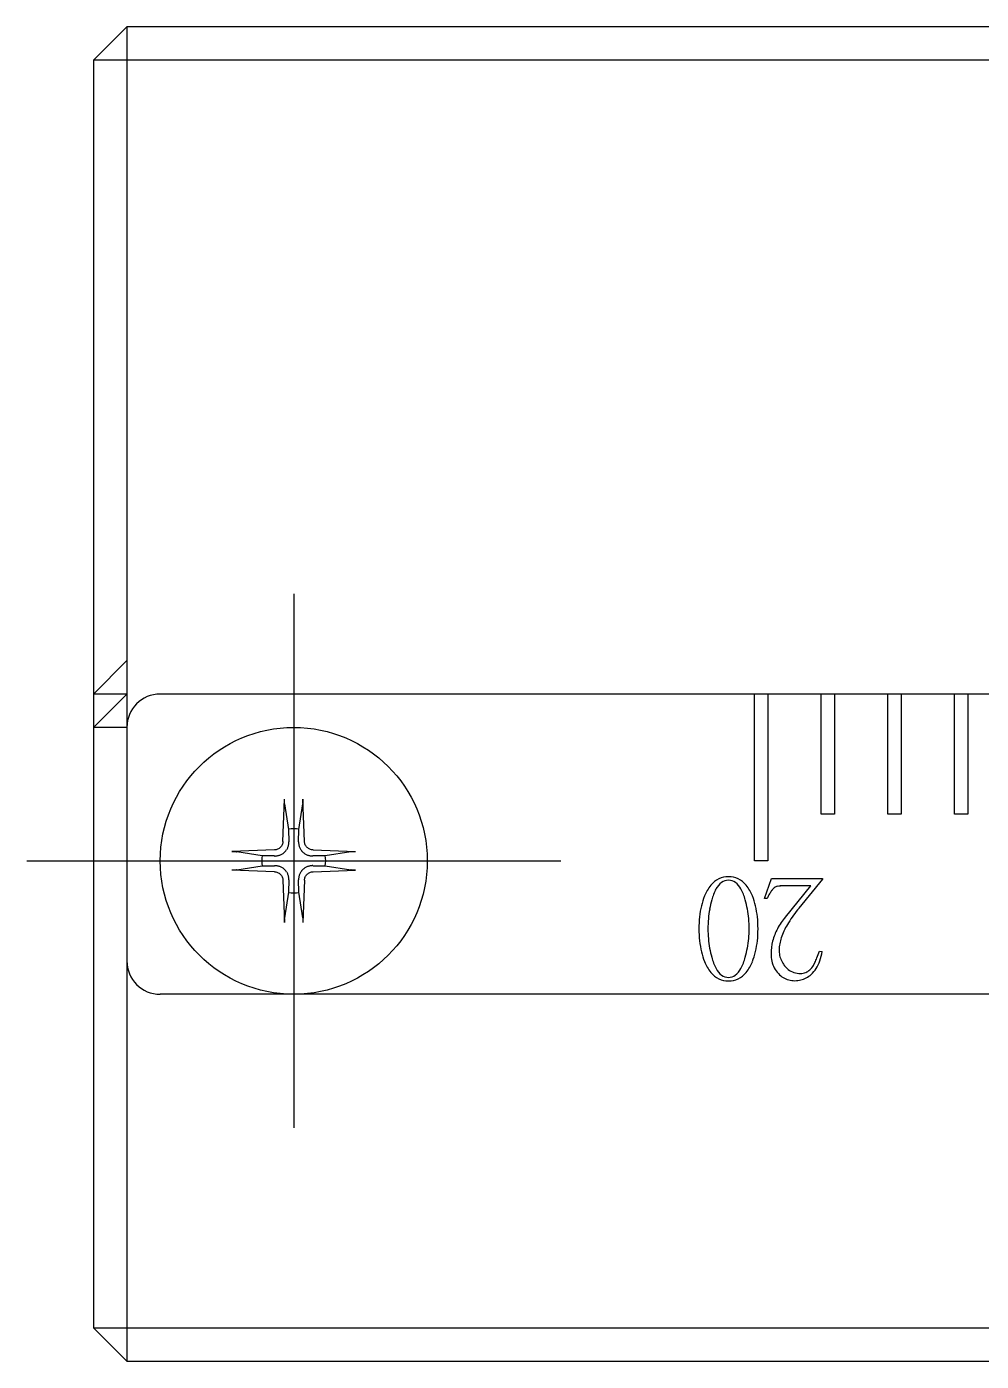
# Model space of a CAD drawing. Extents: x 1 to 209, y 0 to 188.
# Drawn here: x 68.61 to 82.91, y 165.63 to 185.63 of the extents above; entities that cross this region are included whole.
import ezdxf

# ---------------------------------------------------------------- set-up
doc = ezdxf.new("R2010")
doc.units = 0
doc.linetypes.add('CENTER', pattern=[50.8, 31.75, -6.35, 6.35, -6.35])
doc.layers.get('0').update_dxf_attribs({"linetype": 'CONTINUOUS'})
doc.layers.add('CENTER', color=1, linetype='CENTER')

msp = doc.modelspace()

# ---------------------------------------------------------------- linework, layer by layer
at = {"color": 7, "linetype": 'CONTINUOUS'}
for p, q in [((70.107, 185.625), (69.607, 185.125)), ((94.107, 185.625), (70.107, 185.625)), ((70.107, 185.625), (70.107, 165.625)), ((69.607, 185.125), (69.607, 166.125)), ((129.607, 185.125), (69.607, 185.125)), ((69.607, 175.625), (70.107, 176.125)), ((70.107, 175.625), (69.607, 175.625)), ((69.607, 175.125), (70.107, 175.625)), ((128.607, 175.625), (70.607, 175.625)), ((79.507, 173.125), (79.507, 175.625)), ((79.707, 175.625), (79.707, 173.125)), ((80.507, 173.825), (80.507, 175.625)), ((80.707, 175.625), (80.707, 173.825)), ((81.507, 173.825), (81.507, 175.625)), ((81.707, 175.625), (81.707, 173.825)), ((82.507, 173.825), (82.507, 175.625)), ((82.707, 175.625), (82.707, 173.825)), ((70.107, 175.125), (69.607, 175.125)), ((70.107, 175.125), (70.107, 171.625)), ((72.444, 173.414), (72.469, 174.051)), ((72.468, 174.04), (72.469, 174.051)), ((72.468, 174.03), (72.468, 174.04)), ((72.468, 174.019), (72.468, 174.03)), ((72.468, 174.014), (72.468, 174.019)), ((72.468, 174.009), (72.468, 174.014)), ((72.468, 174), (72.468, 174.009)), ((72.468, 173.996), (72.468, 174)), ((72.745, 174.051), (72.745, 174.04)), ((72.769, 173.414), (72.745, 174.051)), ((72.745, 174.04), (72.745, 174.03)), ((72.745, 174.03), (72.745, 174.019)), ((72.745, 174.019), (72.745, 174.014)), ((72.745, 174.014), (72.745, 174.009)), ((72.745, 174.009), (72.745, 174)), ((72.745, 174), (72.745, 173.996)), ((72.468, 173.992), (72.468, 173.996)), ((72.469, 173.988), (72.468, 173.992)), ((72.469, 173.985), (72.469, 173.988)), ((72.469, 173.982), (72.469, 173.985)), ((72.47, 173.979), (72.469, 173.982)), ((72.47, 173.979), (72.529, 173.597)), ((72.684, 173.597), (72.743, 173.979)), ((72.744, 173.982), (72.743, 173.979)), ((72.745, 173.992), (72.744, 173.988)), ((72.744, 173.988), (72.744, 173.985)), ((72.744, 173.985), (72.744, 173.982)), ((72.745, 173.996), (72.745, 173.992)), ((80.707, 173.825), (80.507, 173.825)), ((81.707, 173.825), (81.507, 173.825)), ((82.707, 173.825), (82.507, 173.825)), ((72.443, 173.402), (72.441, 173.39)), ((72.444, 173.414), (72.443, 173.402)), ((72.529, 173.597), (72.534, 173.412)), ((72.679, 173.412), (72.684, 173.597)), ((72.77, 173.402), (72.769, 173.414)), ((72.772, 173.39), (72.77, 173.402)), ((72.317, 173.288), (71.681, 173.263)), ((71.681, 173.263), (71.691, 173.264)), ((71.691, 173.264), (71.702, 173.264)), ((71.702, 173.264), (71.712, 173.264)), ((71.712, 173.264), (71.717, 173.264)), ((71.717, 173.264), (71.722, 173.264)), ((71.722, 173.264), (71.732, 173.264)), ((71.732, 173.264), (71.736, 173.263)), ((71.736, 173.263), (71.74, 173.263)), ((71.74, 173.263), (71.744, 173.263)), ((71.744, 173.263), (71.747, 173.263)), ((71.747, 173.263), (71.75, 173.262)), ((71.75, 173.262), (71.753, 173.262)), ((72.134, 173.202), (71.753, 173.262)), ((72.319, 173.198), (72.134, 173.202)), ((72.329, 173.289), (72.317, 173.288)), ((72.342, 173.291), (72.329, 173.289)), ((72.354, 173.294), (72.342, 173.291)), ((72.365, 173.298), (72.354, 173.294)), ((72.377, 173.304), (72.365, 173.298)), ((72.387, 173.31), (72.377, 173.304)), ((72.397, 173.318), (72.387, 173.31)), ((72.406, 173.326), (72.397, 173.318)), ((72.414, 173.335), (72.406, 173.326)), ((72.421, 173.345), (72.414, 173.335)), ((72.428, 173.355), (72.421, 173.345)), ((72.433, 173.366), (72.428, 173.355)), ((72.438, 173.378), (72.433, 173.366)), ((72.441, 173.39), (72.438, 173.378)), ((72.775, 173.378), (72.772, 173.39)), ((72.78, 173.366), (72.775, 173.378)), ((72.785, 173.355), (72.78, 173.366)), ((72.792, 173.344), (72.785, 173.355)), ((72.799, 173.335), (72.792, 173.344)), ((72.807, 173.326), (72.799, 173.335)), ((72.816, 173.318), (72.807, 173.326)), ((72.826, 173.31), (72.816, 173.318)), ((72.837, 173.304), (72.826, 173.31)), ((72.848, 173.298), (72.837, 173.304)), ((72.86, 173.294), (72.848, 173.298)), ((72.872, 173.291), (72.86, 173.294)), ((72.884, 173.289), (72.872, 173.291)), ((72.896, 173.288), (72.884, 173.289)), ((73.079, 173.202), (72.894, 173.198)), ((72.896, 173.288), (73.533, 173.263)), ((73.461, 173.262), (73.079, 173.202)), ((73.461, 173.262), (73.463, 173.262)), ((73.463, 173.262), (73.466, 173.263)), ((73.466, 173.263), (73.47, 173.263)), ((73.47, 173.263), (73.473, 173.263)), ((73.473, 173.263), (73.477, 173.263)), ((73.477, 173.263), (73.482, 173.264)), ((73.482, 173.264), (73.491, 173.264)), ((73.491, 173.264), (73.496, 173.264)), ((73.496, 173.264), (73.501, 173.264)), ((73.501, 173.264), (73.512, 173.264)), ((73.512, 173.264), (73.522, 173.264)), ((73.522, 173.264), (73.533, 173.263)), ((71.753, 172.988), (72.134, 173.048)), ((72.134, 173.048), (72.319, 173.052)), ((72.894, 173.052), (73.079, 173.048)), ((73.079, 173.048), (73.461, 172.988)), ((79.707, 173.125), (79.507, 173.125)), ((71.691, 172.987), (71.681, 172.987)), ((72.317, 172.962), (71.681, 172.987)), ((71.702, 172.986), (71.691, 172.987)), ((71.712, 172.986), (71.702, 172.986)), ((71.717, 172.986), (71.712, 172.986)), ((71.722, 172.986), (71.717, 172.986)), ((71.732, 172.987), (71.722, 172.986)), ((71.736, 172.987), (71.732, 172.987)), ((71.74, 172.987), (71.736, 172.987)), ((71.744, 172.987), (71.74, 172.987)), ((71.747, 172.988), (71.744, 172.987)), ((71.75, 172.988), (71.747, 172.988)), ((71.753, 172.988), (71.75, 172.988)), ((72.317, 172.962), (72.329, 172.962)), ((72.329, 172.962), (72.341, 172.96)), ((72.341, 172.96), (72.353, 172.956)), ((72.353, 172.956), (72.365, 172.952)), ((72.365, 172.952), (72.376, 172.946)), ((72.376, 172.946), (72.387, 172.94)), ((72.387, 172.94), (72.397, 172.932)), ((72.397, 172.932), (72.406, 172.924)), ((72.406, 172.924), (72.414, 172.915)), ((72.414, 172.915), (72.421, 172.906)), ((72.421, 172.906), (72.428, 172.895)), ((72.428, 172.895), (72.433, 172.884)), ((72.433, 172.884), (72.438, 172.872)), ((72.438, 172.872), (72.441, 172.86)), ((72.441, 172.86), (72.443, 172.848)), ((72.443, 172.848), (72.444, 172.836)), ((72.444, 172.836), (72.469, 172.199)), ((72.534, 172.838), (72.529, 172.653)), ((72.684, 172.653), (72.679, 172.838)), ((72.769, 172.836), (72.745, 172.199)), ((72.769, 172.836), (72.77, 172.848)), ((72.77, 172.848), (72.772, 172.86)), ((72.772, 172.86), (72.775, 172.872)), ((72.775, 172.872), (72.78, 172.884)), ((72.78, 172.884), (72.785, 172.895)), ((72.785, 172.895), (72.792, 172.906)), ((72.792, 172.906), (72.799, 172.915)), ((72.799, 172.915), (72.807, 172.924)), ((72.807, 172.924), (72.816, 172.932)), ((72.816, 172.932), (72.826, 172.94)), ((72.826, 172.94), (72.836, 172.946)), ((72.836, 172.946), (72.848, 172.952)), ((72.848, 172.952), (72.859, 172.956)), ((72.859, 172.956), (72.871, 172.959)), ((72.871, 172.959), (72.884, 172.962)), ((72.884, 172.962), (72.896, 172.962)), ((72.896, 172.962), (73.533, 172.987)), ((73.463, 172.988), (73.461, 172.988)), ((73.466, 172.988), (73.463, 172.988)), ((73.47, 172.987), (73.466, 172.988)), ((73.473, 172.987), (73.47, 172.987)), ((73.477, 172.987), (73.473, 172.987)), ((73.482, 172.987), (73.477, 172.987)), ((73.491, 172.986), (73.482, 172.987)), ((73.496, 172.986), (73.491, 172.986)), ((73.501, 172.986), (73.496, 172.986)), ((73.512, 172.986), (73.501, 172.986)), ((73.522, 172.987), (73.512, 172.986)), ((73.533, 172.987), (73.522, 172.987)), ((79.658, 172.562), (79.764, 172.86)), ((79.764, 172.86), (80.53, 172.86)), ((80.53, 172.85), (80.175, 172.417)), ((80.53, 172.86), (80.53, 172.85)), ((72.529, 172.653), (72.47, 172.271)), ((72.743, 172.271), (72.684, 172.653)), ((80.353, 172.748), (79.896, 172.748)), ((79.971, 172.283), (80.353, 172.748)), ((79.698, 172.562), (79.658, 172.562)), ((72.468, 172.258), (72.469, 172.262)), ((72.468, 172.254), (72.468, 172.258)), ((72.468, 172.25), (72.468, 172.254)), ((72.468, 172.241), (72.468, 172.25)), ((72.468, 172.236), (72.468, 172.241)), ((72.468, 172.231), (72.468, 172.236)), ((72.468, 172.22), (72.468, 172.231)), ((72.468, 172.21), (72.468, 172.22)), ((72.469, 172.199), (72.468, 172.21)), ((72.469, 172.268), (72.47, 172.271)), ((72.469, 172.265), (72.469, 172.268)), ((72.469, 172.262), (72.469, 172.265)), ((72.743, 172.271), (72.744, 172.268)), ((72.744, 172.268), (72.744, 172.265)), ((72.744, 172.265), (72.744, 172.262)), ((72.744, 172.262), (72.745, 172.258)), ((72.745, 172.258), (72.745, 172.254)), ((72.745, 172.254), (72.745, 172.25)), ((72.745, 172.25), (72.745, 172.241)), ((72.745, 172.241), (72.745, 172.236)), ((72.745, 172.236), (72.745, 172.231)), ((72.745, 172.231), (72.745, 172.22)), ((72.745, 172.22), (72.745, 172.21)), ((72.745, 172.21), (72.745, 172.199)), ((80.483, 171.773), (80.524, 171.767)), ((80.393, 171.557), (80.414, 171.6)), ((128.607, 171.125), (70.607, 171.125)), ((69.607, 166.125), (70.107, 165.625)), ((69.607, 166.125), (129.607, 166.125)), ((70.107, 165.625), (129.107, 165.625))]:
    msp.add_line(p, q, dxfattribs=at)
msp.add_circle((72.607, 173.125), 2, dxfattribs=at)
for centre, radius, start, end in [((70.607, 175.125), 0.5, 90, 180), ((72.607, 173.125), 0.479, 80.6957, 99.3043), ((72.321, 173.407), 0.212, 355.7311, 1.3135), ((72.892, 173.407), 0.213, 178.6874, 184.268), ((72.607, 173.125), 0.479, 170.6957, 189.3043), ((72.324, 173.42), 0.222, 274.2424, 279.5709), ((72.325, 173.414), 0.216, 279.5456, 284.9391), ((72.327, 173.404), 0.206, 284.9953, 290.6145), ((72.324, 173.412), 0.214, 290.572, 296.2994), ((72.33, 173.4), 0.201, 296.2694, 302.6116), ((72.326, 173.407), 0.209, 302.6454, 308.7756), ((72.33, 173.402), 0.202, 308.7204, 314.9342), ((72.33, 173.401), 0.202, 315.0678, 321.2775), ((72.324, 173.406), 0.209, 321.2249, 327.3542), ((72.332, 173.401), 0.201, 327.3884, 333.7306), ((72.32, 173.407), 0.214, 333.7006, 339.428), ((72.328, 173.404), 0.206, 339.386, 345.0043), ((72.318, 173.407), 0.216, 345.0596, 350.4557), ((72.311, 173.408), 0.222, 350.4292, 355.7575), ((72.902, 173.408), 0.222, 184.2424, 189.5709), ((72.895, 173.407), 0.216, 189.5456, 194.9391), ((72.885, 173.404), 0.206, 194.9953, 200.6145), ((72.894, 173.407), 0.214, 200.572, 206.2994), ((72.881, 173.401), 0.201, 206.2694, 212.6116), ((72.889, 173.406), 0.209, 212.6454, 218.7756), ((72.883, 173.401), 0.202, 218.7204, 224.9342), ((72.883, 173.402), 0.202, 225.0678, 231.2775), ((72.888, 173.407), 0.209, 231.2249, 237.3542), ((72.883, 173.4), 0.201, 237.3884, 243.7306), ((72.889, 173.412), 0.214, 243.7006, 249.428), ((72.886, 173.404), 0.206, 249.386, 255.0043), ((72.888, 173.414), 0.216, 255.0596, 260.4557), ((72.89, 173.42), 0.222, 260.4292, 265.7575), ((72.607, 173.125), 0.479, 350.6957, 9.3043), ((72.324, 173.41), 0.213, 268.6874, 274.268), ((72.324, 172.84), 0.212, 85.7311, 91.3135), ((72.324, 172.83), 0.222, 80.4292, 85.7575), ((72.325, 172.836), 0.216, 75.0596, 80.4557), ((72.327, 172.846), 0.206, 69.386, 75.0043), ((72.324, 172.838), 0.214, 63.7006, 69.428), ((72.33, 172.85), 0.201, 57.3884, 63.7306), ((72.326, 172.843), 0.209, 51.2249, 57.3542), ((72.33, 172.848), 0.202, 45.0678, 51.2775), ((72.883, 172.849), 0.202, 128.7204, 134.9342), ((72.888, 172.843), 0.209, 122.6454, 128.7756), ((72.883, 172.85), 0.201, 116.2694, 122.6116), ((72.889, 172.838), 0.214, 110.572, 116.2994), ((72.886, 172.846), 0.206, 104.9953, 110.6145), ((72.888, 172.836), 0.216, 99.5456, 104.9391), ((72.89, 172.83), 0.222, 94.2424, 99.5709), ((72.889, 173.41), 0.212, 265.7311, 271.3135), ((72.889, 172.84), 0.213, 88.6874, 94.268), ((72.33, 172.849), 0.202, 38.7204, 44.9342), ((72.324, 172.844), 0.209, 32.6454, 38.7756), ((72.332, 172.849), 0.201, 26.2694, 32.6116), ((72.32, 172.843), 0.214, 20.572, 26.2994), ((72.328, 172.846), 0.206, 14.9953, 20.6145), ((72.318, 172.843), 0.216, 9.5456, 14.9391), ((72.311, 172.842), 0.222, 4.2424, 9.5709), ((72.321, 172.843), 0.213, 358.6874, 4.268), ((72.892, 172.843), 0.212, 175.7311, 181.3135), ((72.902, 172.842), 0.222, 170.4292, 175.7575), ((72.895, 172.843), 0.216, 165.0596, 170.4557), ((72.885, 172.846), 0.206, 159.386, 165.0043), ((72.894, 172.843), 0.214, 153.7006, 159.428), ((72.881, 172.849), 0.201, 147.3884, 153.7306), ((72.889, 172.844), 0.209, 141.2249, 147.3542), ((72.883, 172.849), 0.202, 135.0678, 141.2775), ((79.13, 172.535), 0.356, 116.2729, 141.1261), ((79.189, 172.568), 0.291, 126.7157, 152.2786), ((79.115, 172.552), 0.334, 89.2919, 115.2597), ((79.118, 172.655), 0.178, 89.5975, 125.2384), ((79.123, 172.551), 0.336, 64.7936, 90.6548), ((79.121, 172.657), 0.177, 54.7577, 90.348), ((79.048, 172.566), 0.293, 28.0577, 53.3426), ((79.109, 172.535), 0.356, 38.8739, 63.7271), ((72.607, 173.125), 0.479, 260.6957, 279.3043), ((79.334, 172.374), 0.615, 141.322, 158.56), ((79.569, 172.362), 0.722, 151.8651, 165.7722), ((78.68, 172.362), 0.713, 14.5816, 28.6061), ((78.904, 172.373), 0.617, 21.4624, 38.6555), ((80.955, 171.928), 1.408, 150.0594, 153.2025), ((80.252, 172.334), 0.596, 144.6336, 150.2183), ((79.922, 172.57), 0.19, 133.2265, 145.1433), ((79.875, 172.631), 0.114, 118.775, 136.587), ((79.883, 172.615), 0.132, 102.3604, 118.5053), ((79.895, 172.559), 0.188, 89.5768, 102.2782), ((80.001, 172.148), 1.322, 166.768, 174.0003), ((79.753, 172.206), 1.067, 158.4257, 166.7665), ((80.377, 172.127), 1.564, 169.8375, 175.1847), ((80.219, 172.155), 1.404, 164.0998, 169.8418), ((78.031, 172.15), 1.395, 10.4551, 16.2875), ((77.889, 172.125), 1.539, 4.9857, 10.449), ((78.461, 172.2), 1.093, 13.2098, 21.3991), ((78.226, 172.145), 1.334, 6.0315, 13.2001), ((81.719, 171.143), 2.001, 140.461, 148.23), ((80.367, 172.109), 1.69, 173.9893, 180.1283), ((80.603, 172.107), 1.791, 175.1774, 180.0578), ((77.692, 172.107), 1.738, 359.9442, 4.9832), ((77.884, 172.109), 1.678, 359.881, 6.0309), ((80.772, 171.615), 1.043, 140.14, 151.8365), ((80.351, 172.102), 1.674, 179.8807, 186.0387), ((80.477, 172.105), 1.665, 179.9697, 185.0017), ((77.837, 172.105), 1.593, 354.795, 0.0242), ((77.916, 172.102), 1.646, 353.9099, 0.1105), ((80.584, 171.717), 0.829, 151.9297, 165.5693), ((80.985, 171.596), 1.139, 148.1596, 159.4846), ((79.999, 172.065), 1.32, 186.0471, 193.2628), ((80.378, 172.096), 1.566, 185.0093, 190.2518), ((80.323, 172.087), 1.51, 190.2609, 195.6321), ((77.922, 172.096), 1.507, 343.9788, 349.4048), ((77.9, 172.099), 1.529, 349.4141, 354.7865), ((78.222, 172.07), 1.338, 346.7882, 353.9019), ((80.528, 171.733), 0.771, 165.732, 180.0514), ((80.251, 171.788), 0.374, 176.2219, 189.0537), ((80.537, 171.763), 0.661, 159.4358, 175.7466), ((70.607, 171.625), 0.5, 180, 270), ((79.759, 172.009), 1.073, 193.2882, 201.5696), ((79.345, 171.843), 0.627, 201.378, 218.3895), ((79.619, 171.87), 0.774, 194.2709, 207.586), ((78.597, 171.883), 0.8, 332.3497, 345.2539), ((78.882, 171.85), 0.642, 321.8067, 338.4258), ((78.429, 172.022), 1.125, 338.7761, 346.7628), ((80.261, 171.73), 0.504, 179.7279, 192.6493), ((80.166, 171.71), 0.407, 192.8301, 207.765), ((80.238, 171.786), 0.361, 189.1763, 202.326), ((80.276, 171.803), 0.402, 202.4054, 214.6466), ((78.595, 172.397), 1.986, 336.3322, 338.5817), ((79.943, 171.816), 0.576, 328.0489, 340.7352), ((75.402, 173.657), 5.418, 338.5052, 339.6588), ((79.666, 171.913), 0.87, 340.7364, 350.373), ((79.132, 171.676), 0.356, 218.658, 243.5476), ((79.204, 171.652), 0.305, 207.3429, 232.1158), ((79.119, 171.551), 0.173, 233.6842, 270.279), ((79.12, 171.549), 0.171, 269.8353, 306.5002), ((79.032, 171.655), 0.308, 308.0346, 332.5067), ((79.106, 171.678), 0.359, 296.5466, 321.2478), ((80.159, 171.708), 0.4, 207.9732, 223.1021), ((80.13, 171.685), 0.363, 223.5924, 238.3948), ((80.213, 171.746), 0.319, 212.8131, 231.2558), ((80.182, 171.711), 0.272, 231.7201, 252.2767), ((80.198, 171.771), 0.334, 252.6525, 270.5576), ((80.203, 171.639), 0.202, 269.5516, 290.9653), ((80.2, 171.643), 0.206, 291.5948, 312.6348), ((80.106, 171.701), 0.375, 298.4884, 312.2517), ((80.134, 171.712), 0.302, 312.9391, 329.2691), ((80.074, 171.736), 0.423, 312.3214, 327.9228), ((79.116, 171.659), 0.334, 244.6264, 270.6532), ((79.124, 171.657), 0.332, 269.2937, 295.4267), ((80.105, 171.647), 0.317, 238.6281, 254.8604), ((80.112, 171.679), 0.35, 255.0868, 270.2803), ((80.114, 171.727), 0.398, 269.9373, 276.4128), ((80.118, 171.691), 0.362, 276.4208, 283.6375), ((80.123, 171.672), 0.342, 283.6429, 298.3041)]:
    msp.add_arc(centre, radius, start, end, dxfattribs=at)
at = {"layer": 'CENTER', "color": 1, "linetype": 'CENTER'}
for p, q in [((72.607, 177.125), (72.607, 169.125)), ((68.607, 173.125), (76.607, 173.125))]:
    msp.add_line(p, q, dxfattribs=at)

doc.saveas('drawing.dxf')
